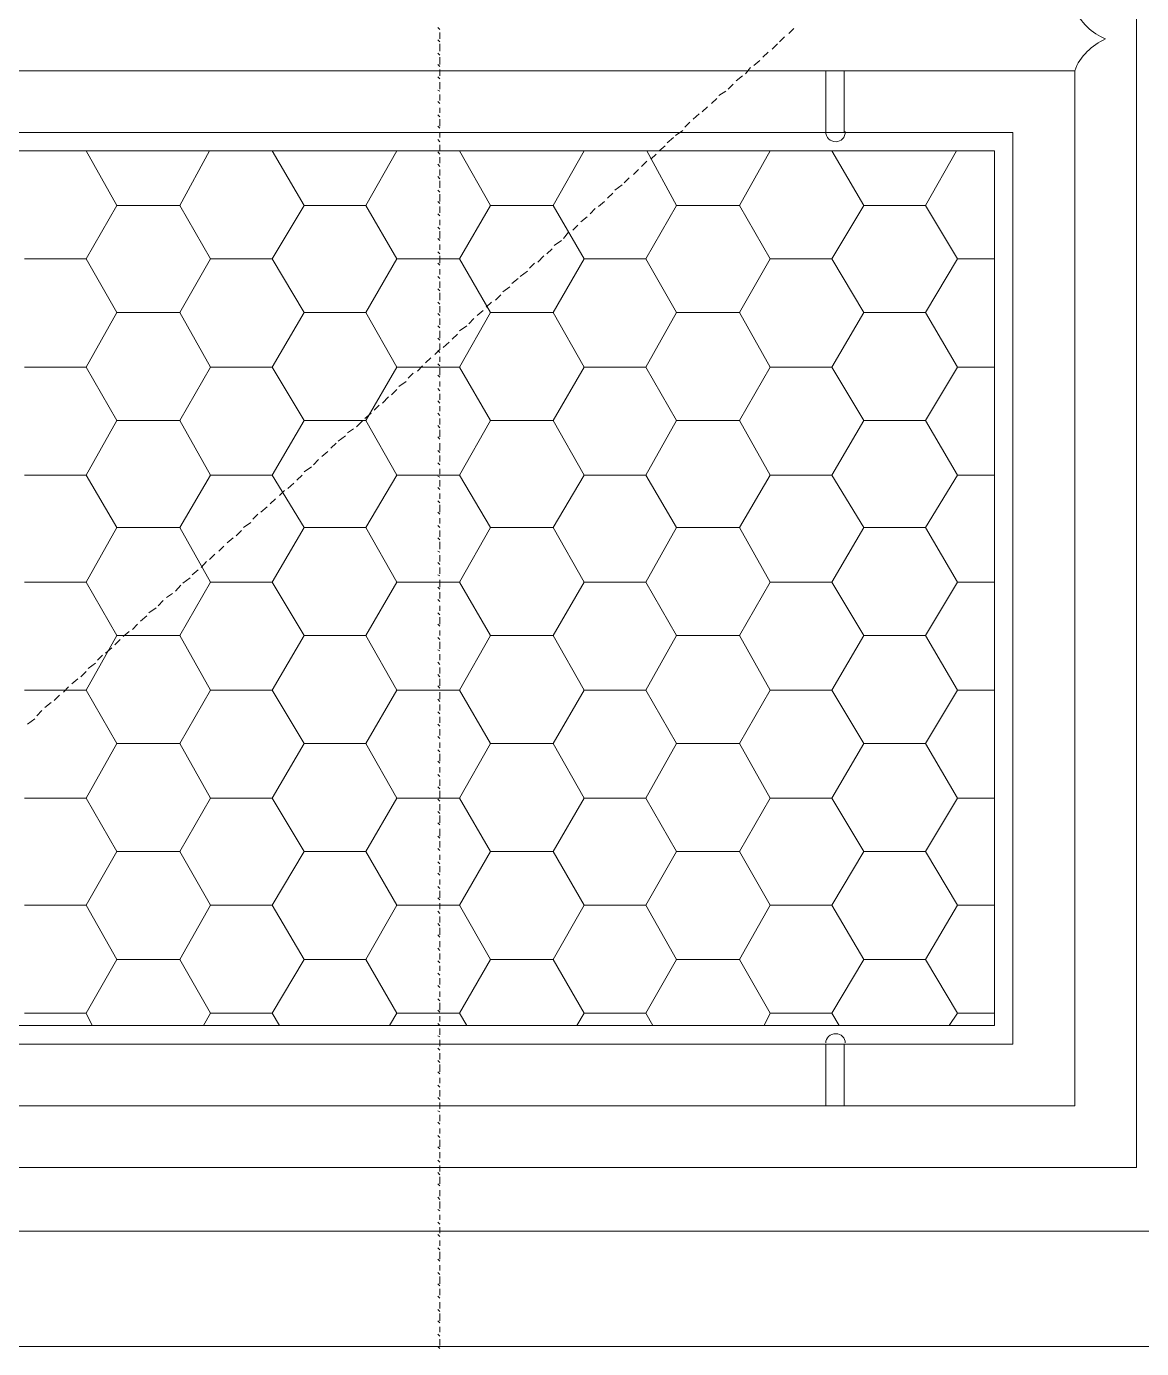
# Model space of a CAD drawing. Header units: millimetres. Extents: x 2928 to 3112, y 1220 to 1280.
# Drawn here: x 3053.568 to 3055.361, y 1263.05 to 1265.176 of the extents above; entities that cross this region are included whole.
import ezdxf

# ---------------------------------------------------------------- set-up
doc = ezdxf.new("R2010")
doc.units = ezdxf.units.MM

msp = doc.modelspace()

# ---------------------------------------------------------------- linework, layer by layer
at = {"color": 7, "linetype": 'Continuous', "lineweight": 5, "true_color": 0x000007}
for points in [[(3055.35302, 1263.34156), (3055.35302, 1268.00581), (3055.35302, 1268.00581)], [(3054.80224, 1265.17253), (3054.79397, 1265.16426), (3054.79397, 1265.16426)], [(3054.78735, 1265.1593), (3054.77908, 1265.15103), (3054.77908, 1265.15103)], [(3054.76089, 1265.13449), (3054.75262, 1265.12622), (3054.75262, 1265.12622)], [(3054.77578, 1265.14772), (3054.76751, 1265.13945), (3054.76751, 1265.13945)], [(3054.73277, 1265.10968), (3054.7245, 1265.09975), (3054.7245, 1265.09975)], [(3054.74766, 1265.12125), (3054.73774, 1265.11298), (3054.73774, 1265.11298)], [(3052.72318, 1265.10471), (3055.25378, 1265.10471), (3055.25378, 1265.10471)], [(3054.71954, 1265.09644), (3054.70962, 1265.08817), (3054.70962, 1265.08817)], [(3054.85351, 1265.00548), (3054.85351, 1265.10471), (3054.88329, 1265.10471)], [(3054.88329, 1265.10471), (3054.88329, 1265.00548), (3054.88329, 1265.00548)], [(3055.25378, 1263.4408), (3055.25378, 1265.10471), (3055.25378, 1265.10471)], [(3054.69308, 1265.07163), (3054.6815, 1265.06502), (3054.6815, 1265.06502)], [(3054.70466, 1265.08321), (3054.69639, 1265.07494), (3054.69639, 1265.07494)], [(3054.66331, 1265.04683), (3054.65504, 1265.03856), (3054.65504, 1265.03856)], [(3054.67819, 1265.06006), (3054.66992, 1265.05179), (3054.66992, 1265.05179)], [(3054.65007, 1265.03525), (3054.64015, 1265.02698), (3054.64015, 1265.02698)], [(3054.62361, 1265.00878), (3054.61203, 1265.00051), (3054.61203, 1265.00051)], [(3054.63519, 1265.02202), (3054.62692, 1265.01375), (3054.62692, 1265.01375)], [(3054.59549, 1264.98397), (3054.58557, 1264.9757), (3054.58557, 1264.9757)], [(3054.60872, 1264.99721), (3054.5988, 1264.98894), (3054.5988, 1264.98894)], [(3054.58061, 1264.97074), (3054.57234, 1264.96247), (3054.57234, 1264.96247)], [(3054.55249, 1264.94593), (3054.54422, 1264.93766), (3054.54422, 1264.93766)], [(3054.56572, 1264.95916), (3054.55745, 1264.95089), (3054.55745, 1264.95089)], [(3054.52602, 1264.92112), (3054.51445, 1264.91285), (3054.51445, 1264.91285)], [(3054.5376, 1264.9327), (3054.52933, 1264.92443), (3054.52933, 1264.92443)], [(3054.51114, 1264.90789), (3054.50287, 1264.89962), (3054.50287, 1264.89962)], [(3054.48302, 1264.88308), (3054.47475, 1264.87481), (3054.47475, 1264.87481)], [(3054.49791, 1264.89466), (3054.48798, 1264.88639), (3054.48798, 1264.88639)], [(3054.4549, 1264.85662), (3054.44663, 1264.84835), (3054.44663, 1264.84835)], [(3054.46979, 1264.86985), (3054.45986, 1264.86158), (3054.45986, 1264.86158)], [(3054.44002, 1264.84504), (3054.43175, 1264.83511), (3054.43175, 1264.83511)], [(3054.41355, 1264.81857), (3054.40528, 1264.8103), (3054.40528, 1264.8103)], [(3054.42844, 1264.83181), (3054.41686, 1264.82354), (3054.41686, 1264.82354)], [(3054.38544, 1264.79542), (3054.37717, 1264.78715), (3054.37717, 1264.78715)], [(3054.40032, 1264.807), (3054.3904, 1264.79707), (3054.3904, 1264.79707)], [(3054.35897, 1264.77061), (3054.34905, 1264.76234), (3054.34905, 1264.76234)], [(3054.37386, 1264.78219), (3054.36228, 1264.77392), (3054.36228, 1264.77392)], [(3054.34574, 1264.75738), (3054.33416, 1264.74911), (3054.33416, 1264.74911)], [(3054.31597, 1264.73257), (3054.3077, 1264.7243), (3054.3077, 1264.7243)], [(3054.33085, 1264.74415), (3054.32258, 1264.73588), (3054.32258, 1264.73588)], [(3054.28785, 1264.7061), (3054.27958, 1264.69783), (3054.27958, 1264.69783)], [(3054.30274, 1264.71934), (3054.29281, 1264.71107), (3054.29281, 1264.71107)], [(3054.27627, 1264.69453), (3054.26469, 1264.68626), (3054.26469, 1264.68626)], [(3054.24815, 1264.66806), (3054.23823, 1264.65979), (3054.23823, 1264.65979)], [(3054.26139, 1264.68129), (3054.25312, 1264.67302), (3054.25312, 1264.67302)], [(3054.21838, 1264.64325), (3054.21011, 1264.63498), (3054.21011, 1264.63498)], [(3054.23327, 1264.65648), (3054.225, 1264.64821), (3054.225, 1264.64821)], [(3054.20515, 1264.63002), (3054.19688, 1264.62175), (3054.19688, 1264.62175)], [(3054.17869, 1264.60521), (3054.16711, 1264.59694), (3054.16711, 1264.59694)], [(3054.19026, 1264.61844), (3054.18199, 1264.61017), (3054.18199, 1264.61017)], [(3054.15057, 1264.5804), (3054.14065, 1264.57048), (3054.14065, 1264.57048)], [(3054.1638, 1264.59198), (3054.15553, 1264.58371), (3054.15553, 1264.58371)], [(3054.13568, 1264.56717), (3054.12741, 1264.5589), (3054.12741, 1264.5589)], [(3054.10922, 1264.54236), (3054.0993, 1264.53243), (3054.0993, 1264.53243)], [(3054.12245, 1264.55394), (3054.11253, 1264.54567), (3054.11253, 1264.54567)], [(3054.0811, 1264.51755), (3054.06952, 1264.50928), (3054.06952, 1264.50928)], [(3054.09433, 1264.52913), (3054.08441, 1264.52251), (3054.08441, 1264.52251)], [(3054.05298, 1264.49274), (3054.04306, 1264.48447), (3054.04306, 1264.48447)], [(3054.06622, 1264.50597), (3054.05795, 1264.4977), (3054.05795, 1264.4977)], [(3054.0381, 1264.47951), (3054.02983, 1264.47124), (3054.02983, 1264.47124)], [(3054.01163, 1264.4547), (3054.00336, 1264.44643), (3054.00336, 1264.44643)], [(3054.02652, 1264.46793), (3054.01494, 1264.45966), (3054.01494, 1264.45966)], [(3053.98352, 1264.42989), (3053.97525, 1264.42162), (3053.97525, 1264.42162)], [(3053.9984, 1264.44147), (3053.98848, 1264.4332), (3053.98848, 1264.4332)], [(3053.96863, 1264.41666), (3053.96036, 1264.40839), (3053.96036, 1264.40839)], [(3053.94051, 1264.39185), (3053.93224, 1264.38358), (3053.93224, 1264.38358)], [(3053.9554, 1264.40342), (3053.94547, 1264.39515), (3053.94547, 1264.39515)], [(3053.91405, 1264.36538), (3053.90578, 1264.35711), (3053.90578, 1264.35711)], [(3053.92893, 1264.37861), (3053.91736, 1264.37034), (3053.91736, 1264.37034)], [(3053.90082, 1264.3538), (3053.89089, 1264.34553), (3053.89089, 1264.34553)], [(3053.87105, 1264.32734), (3053.86278, 1264.31907), (3053.86278, 1264.31907)], [(3053.88593, 1264.34057), (3053.87766, 1264.3323), (3053.87766, 1264.3323)], [(3053.84458, 1264.30253), (3053.83466, 1264.29426), (3053.83466, 1264.29426)], [(3053.85781, 1264.31576), (3053.84954, 1264.30584), (3053.84954, 1264.30584)], [(3053.83135, 1264.2893), (3053.81977, 1264.28103), (3053.81977, 1264.28103)], [(3053.80323, 1264.26449), (3053.79331, 1264.25787), (3053.79331, 1264.25787)], [(3053.81646, 1264.27772), (3053.80819, 1264.2678), (3053.80819, 1264.2678)], [(3053.77677, 1264.24133), (3053.76519, 1264.23306), (3053.76519, 1264.23306)], [(3053.78835, 1264.25291), (3053.78008, 1264.24464), (3053.78008, 1264.24464)], [(3053.76188, 1264.2281), (3053.75196, 1264.21983), (3053.75196, 1264.21983)], [(3053.73376, 1264.20329), (3053.72384, 1264.19502), (3053.72384, 1264.19502)], [(3053.747, 1264.21487), (3053.73873, 1264.2066), (3053.73873, 1264.2066)], [(3053.70565, 1264.17683), (3053.69572, 1264.16856), (3053.69572, 1264.16856)], [(3053.71888, 1264.19006), (3053.71061, 1264.18179), (3053.71061, 1264.18179)], [(3053.67918, 1264.15202), (3053.6676, 1264.14375), (3053.6676, 1264.14375)], [(3053.69076, 1264.16525), (3053.68249, 1264.15698), (3053.68249, 1264.15698)], [(3053.6643, 1264.13879), (3053.65603, 1264.13052), (3053.65603, 1264.13052)], [(3053.63618, 1264.11398), (3053.62791, 1264.10571), (3053.62791, 1264.10571)], [(3053.65106, 1264.12721), (3053.64114, 1264.11894), (3053.64114, 1264.11894)], [(3053.60806, 1264.08917), (3053.59814, 1264.0809), (3053.59814, 1264.0809)], [(3053.62129, 1264.10074), (3053.61302, 1264.09247), (3053.61302, 1264.09247)], [(3053.59318, 1264.07593), (3053.58491, 1264.06766), (3053.58491, 1264.06766)], [(3053.5816, 1264.0627), (3053.57002, 1264.05443), (3053.57002, 1264.05443)], [(3054.85351, 1263.54004), (3054.85351, 1263.4408), (3054.88329, 1263.4408)], [(3054.88329, 1263.4408), (3054.88329, 1263.54004), (3054.88329, 1263.54004)], [(3052.72318, 1263.4408), (3055.25378, 1263.4408), (3055.25378, 1263.4408)], [(3052.72318, 1263.4408), (3055.25378, 1263.4408), (3055.25378, 1263.4408)], [(3052.82407, 1263.4408), (3055.15454, 1263.4408), (3055.15454, 1263.4408)], [(3052.72318, 1263.34156), (3055.35302, 1263.34156), (3055.35302, 1263.34156)]]:
    msp.add_lwpolyline(points, dxfattribs=at)
at = {"color": 7, "linetype": 'Continuous', "lineweight": 20, "true_color": 0x000007}
for points in [[(3054.23327, 1265.17087), (3054.22996, 1265.17418), (3054.22996, 1265.17418)], [(3054.23327, 1265.15103), (3054.22996, 1265.15433), (3054.22996, 1265.15433)], [(3054.23327, 1265.16591), (3054.23327, 1265.15599), (3054.23327, 1265.15599)], [(3054.23327, 1265.12952), (3054.22996, 1265.13283), (3054.22996, 1265.13283)], [(3054.23327, 1265.14772), (3054.23327, 1265.13614), (3054.23327, 1265.13614)], [(3054.23327, 1265.11133), (3054.22996, 1265.11464), (3054.22996, 1265.11464)], [(3054.23327, 1265.12622), (3054.23327, 1265.11464), (3054.23327, 1265.11464)], [(3054.23327, 1265.09148), (3054.22996, 1265.09479), (3054.22996, 1265.09479)], [(3054.23327, 1265.10637), (3054.23327, 1265.09644), (3054.23327, 1265.09644)], [(3054.23327, 1265.07163), (3054.22996, 1265.07329), (3054.22996, 1265.07329)], [(3054.23327, 1265.08652), (3054.23327, 1265.07494), (3054.23327, 1265.07494)], [(3054.23327, 1265.06667), (3054.23327, 1265.05675), (3054.23327, 1265.05675)], [(3054.23327, 1265.05179), (3054.22996, 1265.05509), (3054.22996, 1265.05509)], [(3054.23327, 1265.04517), (3054.23327, 1265.0369), (3054.23327, 1265.0369)], [(3054.23327, 1265.03029), (3054.22996, 1265.03359), (3054.22996, 1265.03359)], [(3054.23327, 1265.02698), (3054.23327, 1265.0154), (3054.23327, 1265.0154)], [(3054.23327, 1265.01209), (3054.22996, 1265.0154), (3054.22996, 1265.0154)], [(3054.23327, 1265.00548), (3054.23327, 1264.99721), (3054.23327, 1264.99721)], [(3054.23327, 1264.99059), (3054.22996, 1264.9939), (3054.22996, 1264.9939)], [(3054.23327, 1264.98563), (3054.23327, 1264.9757), (3054.23327, 1264.9757)], [(3054.23327, 1264.97074), (3054.22996, 1264.97405), (3054.22996, 1264.97405)], [(3054.23327, 1264.96578), (3054.23327, 1264.95586), (3054.23327, 1264.95586)], [(3054.23327, 1264.95089), (3054.22996, 1264.9542), (3054.22996, 1264.9542)], [(3054.23327, 1264.94593), (3054.23327, 1264.93601), (3054.23327, 1264.93601)], [(3054.23327, 1264.93105), (3054.22996, 1264.93435), (3054.22996, 1264.93435)], [(3054.23327, 1264.92774), (3054.23327, 1264.91616), (3054.23327, 1264.91616)], [(3054.23327, 1264.90954), (3054.22996, 1264.91285), (3054.22996, 1264.91285)], [(3054.23327, 1264.90624), (3054.23327, 1264.89466), (3054.23327, 1264.89466)], [(3054.23327, 1264.89135), (3054.22996, 1264.89466), (3054.22996, 1264.89466)], [(3054.23327, 1264.8715), (3054.22996, 1264.87481), (3054.22996, 1264.87481)], [(3054.23327, 1264.88639), (3054.23327, 1264.87646), (3054.23327, 1264.87646)], [(3054.23327, 1264.85), (3054.22996, 1264.85331), (3054.22996, 1264.85331)], [(3054.23327, 1264.86489), (3054.23327, 1264.85662), (3054.23327, 1264.85662)], [(3054.23327, 1264.83181), (3054.22996, 1264.83511), (3054.22996, 1264.83511)], [(3054.23327, 1264.84669), (3054.23327, 1264.83511), (3054.23327, 1264.83511)], [(3054.23327, 1264.8103), (3054.22996, 1264.81361), (3054.22996, 1264.81361)], [(3054.23327, 1264.82519), (3054.23327, 1264.81692), (3054.23327, 1264.81692)], [(3054.23327, 1264.79211), (3054.22996, 1264.79542), (3054.22996, 1264.79542)], [(3054.23327, 1264.807), (3054.23327, 1264.79542), (3054.23327, 1264.79542)], [(3054.23327, 1264.77061), (3054.22996, 1264.77392), (3054.22996, 1264.77392)], [(3054.23327, 1264.78549), (3054.23327, 1264.77722), (3054.23327, 1264.77722)], [(3054.23327, 1264.75076), (3054.22996, 1264.75407), (3054.22996, 1264.75407)], [(3054.23327, 1264.76565), (3054.23327, 1264.75572), (3054.23327, 1264.75572)], [(3054.23327, 1264.74745), (3054.23327, 1264.73588), (3054.23327, 1264.73588)], [(3054.23327, 1264.72926), (3054.22996, 1264.73257), (3054.22996, 1264.73257)], [(3054.23327, 1264.72595), (3054.23327, 1264.71603), (3054.23327, 1264.71603)], [(3054.23327, 1264.71107), (3054.22996, 1264.71437), (3054.22996, 1264.71437)], [(3054.23327, 1264.7061), (3054.23327, 1264.69618), (3054.23327, 1264.69618)], [(3054.23327, 1264.69122), (3054.22996, 1264.69453), (3054.22996, 1264.69453)], [(3054.23327, 1264.68626), (3054.23327, 1264.67468), (3054.23327, 1264.67468)], [(3054.23327, 1264.67137), (3054.22996, 1264.67468), (3054.22996, 1264.67468)], [(3054.23327, 1264.66641), (3054.23327, 1264.65648), (3054.23327, 1264.65648)], [(3054.23327, 1264.65152), (3054.22996, 1264.65483), (3054.22996, 1264.65483)], [(3054.23327, 1264.64491), (3054.23327, 1264.63664), (3054.23327, 1264.63664)], [(3054.23327, 1264.63002), (3054.22996, 1264.63333), (3054.22996, 1264.63333)], [(3054.23327, 1264.62671), (3054.23327, 1264.61513), (3054.23327, 1264.61513)], [(3054.23327, 1264.61183), (3054.22996, 1264.61513), (3054.22996, 1264.61513)], [(3054.23327, 1264.60521), (3054.23327, 1264.59694), (3054.23327, 1264.59694)], [(3054.23327, 1264.59032), (3054.22996, 1264.59363), (3054.22996, 1264.59363)], [(3054.23327, 1264.58536), (3054.23327, 1264.57544), (3054.23327, 1264.57544)], [(3054.23327, 1264.57048), (3054.22996, 1264.57378), (3054.22996, 1264.57378)], [(3054.23327, 1264.56551), (3054.23327, 1264.55724), (3054.23327, 1264.55724)], [(3054.23327, 1264.55063), (3054.22996, 1264.55394), (3054.22996, 1264.55394)], [(3054.23327, 1264.54567), (3054.23327, 1264.53574), (3054.23327, 1264.53574)], [(3054.23327, 1264.53078), (3054.22996, 1264.53409), (3054.22996, 1264.53409)], [(3054.23327, 1264.51259), (3054.22996, 1264.51589), (3054.22996, 1264.51589)], [(3054.23327, 1264.52747), (3054.23327, 1264.51589), (3054.23327, 1264.51589)], [(3054.23327, 1264.49108), (3054.22996, 1264.49439), (3054.22996, 1264.49439)], [(3054.23327, 1264.50597), (3054.23327, 1264.49439), (3054.23327, 1264.49439)], [(3054.23327, 1264.47124), (3054.22996, 1264.47455), (3054.22996, 1264.47455)], [(3054.23327, 1264.48612), (3054.23327, 1264.4762), (3054.23327, 1264.4762)], [(3054.23327, 1264.45139), (3054.22996, 1264.45304), (3054.22996, 1264.45304)], [(3054.23327, 1264.46462), (3054.23327, 1264.45635), (3054.23327, 1264.45635)], [(3054.23327, 1264.43154), (3054.22996, 1264.43485), (3054.22996, 1264.43485)], [(3054.23327, 1264.44643), (3054.23327, 1264.4365), (3054.23327, 1264.4365)], [(3054.23327, 1264.41004), (3054.22996, 1264.41335), (3054.22996, 1264.41335)], [(3054.23327, 1264.42493), (3054.23327, 1264.41666), (3054.23327, 1264.41666)], [(3054.23327, 1264.39185), (3054.22996, 1264.39515), (3054.22996, 1264.39515)], [(3054.23327, 1264.40673), (3054.23327, 1264.39515), (3054.23327, 1264.39515)], [(3054.23327, 1264.37034), (3054.22996, 1264.37365), (3054.22996, 1264.37365)], [(3054.23327, 1264.38523), (3054.23327, 1264.37696), (3054.23327, 1264.37696)], [(3054.23327, 1264.36538), (3054.23327, 1264.35546), (3054.23327, 1264.35546)], [(3054.23327, 1264.3505), (3054.22996, 1264.3538), (3054.22996, 1264.3538)], [(3054.23327, 1264.34719), (3054.23327, 1264.33561), (3054.23327, 1264.33561)], [(3054.23327, 1264.33065), (3054.22996, 1264.3323), (3054.22996, 1264.3323)], [(3054.23327, 1264.32569), (3054.23327, 1264.31576), (3054.23327, 1264.31576)], [(3054.23327, 1264.3108), (3054.22996, 1264.31411), (3054.22996, 1264.31411)], [(3054.23327, 1264.30584), (3054.23327, 1264.29591), (3054.23327, 1264.29591)], [(3054.23327, 1264.29261), (3054.22996, 1264.29426), (3054.22996, 1264.29426)], [(3054.23327, 1264.28599), (3054.23327, 1264.27441), (3054.23327, 1264.27441)], [(3054.23327, 1264.2711), (3054.22996, 1264.27441), (3054.22996, 1264.27441)], [(3054.23327, 1264.26614), (3054.23327, 1264.25622), (3054.23327, 1264.25622)], [(3054.23327, 1264.25126), (3054.22996, 1264.25456), (3054.22996, 1264.25456)], [(3054.23327, 1264.24464), (3054.23327, 1264.23637), (3054.23327, 1264.23637)], [(3054.23327, 1264.22975), (3054.22996, 1264.23306), (3054.22996, 1264.23306)], [(3054.23327, 1264.22645), (3054.23327, 1264.21487), (3054.23327, 1264.21487)], [(3054.23327, 1264.21156), (3054.22996, 1264.21487), (3054.22996, 1264.21487)], [(3054.23327, 1264.20494), (3054.23327, 1264.19667), (3054.23327, 1264.19667)], [(3054.23327, 1264.19006), (3054.22996, 1264.19337), (3054.22996, 1264.19337)], [(3054.23327, 1264.17187), (3054.22996, 1264.17352), (3054.22996, 1264.17352)], [(3054.23327, 1264.18675), (3054.23327, 1264.17517), (3054.23327, 1264.17517)], [(3054.23327, 1264.15036), (3054.22996, 1264.15367), (3054.22996, 1264.15367)], [(3054.23327, 1264.1669), (3054.23327, 1264.15698), (3054.23327, 1264.15698)], [(3054.23327, 1264.13052), (3054.22996, 1264.13382), (3054.22996, 1264.13382)], [(3054.23327, 1264.1454), (3054.23327, 1264.13548), (3054.23327, 1264.13548)], [(3054.23327, 1264.11232), (3054.22996, 1264.11563), (3054.22996, 1264.11563)], [(3054.23327, 1264.12721), (3054.23327, 1264.11563), (3054.23327, 1264.11563)], [(3054.23327, 1264.09082), (3054.22996, 1264.09413), (3054.22996, 1264.09413)], [(3054.23327, 1264.10571), (3054.23327, 1264.09413), (3054.23327, 1264.09413)], [(3054.23327, 1264.07097), (3054.22996, 1264.07428), (3054.22996, 1264.07428)], [(3054.23327, 1264.08586), (3054.23327, 1264.07593), (3054.23327, 1264.07593)], [(3054.23327, 1264.05112), (3054.22996, 1264.05443), (3054.22996, 1264.05443)], [(3054.23327, 1264.06601), (3054.23327, 1264.05609), (3054.23327, 1264.05609)], [(3054.23327, 1264.04616), (3054.23327, 1264.03624), (3054.23327, 1264.03624)], [(3054.23327, 1264.03128), (3054.22996, 1264.03458), (3054.22996, 1264.03458)], [(3054.23327, 1264.02466), (3054.23327, 1264.01639), (3054.23327, 1264.01639)], [(3054.23327, 1264.00977), (3054.22996, 1264.01308), (3054.22996, 1264.01308)], [(3054.23327, 1264.00647), (3054.23327, 1263.99489), (3054.23327, 1263.99489)], [(3054.23327, 1263.99158), (3054.22996, 1263.99489), (3054.22996, 1263.99489)], [(3054.23327, 1263.98496), (3054.23327, 1263.97669), (3054.23327, 1263.97669)], [(3054.23327, 1263.97008), (3054.22996, 1263.97339), (3054.22996, 1263.97339)], [(3054.23327, 1263.96512), (3054.23327, 1263.95519), (3054.23327, 1263.95519)], [(3054.23327, 1263.95023), (3054.22996, 1263.95354), (3054.22996, 1263.95354)], [(3054.23327, 1263.94692), (3054.23327, 1263.93534), (3054.23327, 1263.93534)], [(3054.23327, 1263.93038), (3054.22996, 1263.93369), (3054.22996, 1263.93369)], [(3054.23327, 1263.92542), (3054.23327, 1263.9155), (3054.23327, 1263.9155)], [(3054.23327, 1263.91054), (3054.22996, 1263.91384), (3054.22996, 1263.91384)], [(3054.23327, 1263.90723), (3054.23327, 1263.89565), (3054.23327, 1263.89565)], [(3054.23327, 1263.89234), (3054.22996, 1263.89565), (3054.22996, 1263.89565)], [(3054.23327, 1263.88573), (3054.23327, 1263.87415), (3054.23327, 1263.87415)], [(3054.23327, 1263.87084), (3054.22996, 1263.87415), (3054.22996, 1263.87415)], [(3054.23327, 1263.85099), (3054.22996, 1263.8543), (3054.22996, 1263.8543)], [(3054.23327, 1263.86588), (3054.23327, 1263.85595), (3054.23327, 1263.85595)], [(3054.23327, 1263.84438), (3054.23327, 1263.83611), (3054.23327, 1263.83611)], [(3054.23327, 1263.82949), (3054.22996, 1263.8328), (3054.22996, 1263.8328)], [(3054.23327, 1263.8113), (3054.22996, 1263.8146), (3054.22996, 1263.8146)], [(3054.23327, 1263.82618), (3054.23327, 1263.81626), (3054.23327, 1263.81626)], [(3054.23327, 1263.78979), (3054.22996, 1263.7931), (3054.22996, 1263.7931)], [(3054.23327, 1263.80468), (3054.23327, 1263.79641), (3054.23327, 1263.79641)], [(3054.23327, 1263.7716), (3054.22996, 1263.77491), (3054.22996, 1263.77491)], [(3054.23327, 1263.78649), (3054.23327, 1263.77491), (3054.23327, 1263.77491)], [(3054.23327, 1263.7501), (3054.22996, 1263.75341), (3054.22996, 1263.75341)], [(3054.23327, 1263.76664), (3054.23327, 1263.75671), (3054.23327, 1263.75671)], [(3054.23327, 1263.73025), (3054.22996, 1263.73356), (3054.22996, 1263.73356)], [(3054.23327, 1263.74514), (3054.23327, 1263.73521), (3054.23327, 1263.73521)], [(3054.23327, 1263.72694), (3054.23327, 1263.71536), (3054.23327, 1263.71536)], [(3054.23327, 1263.71206), (3054.22996, 1263.71536), (3054.22996, 1263.71536)], [(3054.23327, 1263.69055), (3054.22996, 1263.69386), (3054.22996, 1263.69386)], [(3054.23327, 1263.70544), (3054.23327, 1263.69552), (3054.23327, 1263.69552)], [(3054.23327, 1263.68559), (3054.23327, 1263.67567), (3054.23327, 1263.67567)], [(3054.23327, 1263.67071), (3054.22996, 1263.67401), (3054.22996, 1263.67401)], [(3054.23327, 1263.66574), (3054.23327, 1263.65747), (3054.23327, 1263.65747)], [(3054.23327, 1263.65086), (3054.22996, 1263.65417), (3054.22996, 1263.65417)], [(3054.23327, 1263.6459), (3054.23327, 1263.63597), (3054.23327, 1263.63597)], [(3054.23327, 1263.63101), (3054.22996, 1263.63432), (3054.22996, 1263.63432)], [(3054.23327, 1263.6244), (3054.23327, 1263.61613), (3054.23327, 1263.61613)], [(3054.23327, 1263.60951), (3054.22996, 1263.61282), (3054.22996, 1263.61282)], [(3054.23327, 1263.6062), (3054.23327, 1263.59462), (3054.23327, 1263.59462)], [(3054.23327, 1263.59132), (3054.22996, 1263.59462), (3054.22996, 1263.59462)], [(3054.23327, 1263.5847), (3054.23327, 1263.57643), (3054.23327, 1263.57643)], [(3054.23327, 1263.56981), (3054.22996, 1263.57312), (3054.22996, 1263.57312)], [(3054.23327, 1263.56485), (3054.23327, 1263.55493), (3054.23327, 1263.55493)], [(3054.23327, 1263.55162), (3054.22996, 1263.55327), (3054.22996, 1263.55327)], [(3054.23327, 1263.54666), (3054.23327, 1263.53673), (3054.23327, 1263.53673)], [(3054.23327, 1263.53012), (3054.22996, 1263.53343), (3054.22996, 1263.53343)], [(3054.23327, 1263.52516), (3054.23327, 1263.51523), (3054.23327, 1263.51523)], [(3054.23327, 1263.51027), (3054.22996, 1263.51358), (3054.22996, 1263.51358)], [(3054.23327, 1263.49208), (3054.22996, 1263.49538), (3054.22996, 1263.49538)], [(3054.23327, 1263.50696), (3054.23327, 1263.49538), (3054.23327, 1263.49538)], [(3054.23327, 1263.47057), (3054.22996, 1263.47388), (3054.22996, 1263.47388)], [(3054.23327, 1263.48546), (3054.23327, 1263.47719), (3054.23327, 1263.47719)], [(3054.23327, 1263.45073), (3054.22996, 1263.45403), (3054.22996, 1263.45403)], [(3054.23327, 1263.46561), (3054.23327, 1263.45569), (3054.23327, 1263.45569)], [(3054.23327, 1263.43088), (3054.22996, 1263.43253), (3054.22996, 1263.43253)], [(3054.23327, 1263.44576), (3054.23327, 1263.43584), (3054.23327, 1263.43584)], [(3054.23327, 1263.41103), (3054.22996, 1263.41434), (3054.22996, 1263.41434)], [(3054.23327, 1263.42592), (3054.23327, 1263.41599), (3054.23327, 1263.41599)], [(3054.23327, 1263.38953), (3054.22996, 1263.39284), (3054.22996, 1263.39284)], [(3054.23327, 1263.40441), (3054.23327, 1263.39614), (3054.23327, 1263.39614)], [(3054.23327, 1263.37133), (3054.22996, 1263.37464), (3054.22996, 1263.37464)], [(3054.23327, 1263.38622), (3054.23327, 1263.37464), (3054.23327, 1263.37464)], [(3054.23327, 1263.36637), (3054.23327, 1263.35645), (3054.23327, 1263.35645)], [(3054.23327, 1263.34983), (3054.22996, 1263.35314), (3054.22996, 1263.35314)], [(3054.23327, 1263.34487), (3054.23327, 1263.33495), (3054.23327, 1263.33495)], [(3054.23327, 1263.32999), (3054.22996, 1263.33329), (3054.22996, 1263.33329)], [(3054.23327, 1263.32668), (3054.23327, 1263.3151), (3054.23327, 1263.3151)], [(3054.23327, 1263.31179), (3054.22996, 1263.3151), (3054.22996, 1263.3151)], [(3054.23327, 1263.30518), (3054.23327, 1263.29525), (3054.23327, 1263.29525)], [(3054.23327, 1263.29029), (3054.22996, 1263.2936), (3054.22996, 1263.2936)], [(3054.23327, 1263.28698), (3054.23327, 1263.2754), (3054.23327, 1263.2754)], [(3054.23327, 1263.2721), (3054.22996, 1263.27375), (3054.22996, 1263.27375)], [(3054.23327, 1263.26548), (3054.23327, 1263.25721), (3054.23327, 1263.25721)], [(3051.75559, 1263.23902), (3062.94813, 1263.23902), (3062.94813, 1263.23902)], [(3054.23327, 1263.25059), (3054.22996, 1263.2539), (3054.22996, 1263.2539)], [(3054.23327, 1263.24563), (3054.23327, 1263.23571), (3054.23327, 1263.23571)], [(3054.23327, 1263.23075), (3054.22996, 1263.23405), (3054.22996, 1263.23405)], [(3054.23327, 1263.22413), (3054.23327, 1263.21586), (3054.23327, 1263.21586)], [(3054.23327, 1263.20924), (3054.22996, 1263.21255), (3054.22996, 1263.21255)], [(3054.23327, 1263.20594), (3054.23327, 1263.19436), (3054.23327, 1263.19436)], [(3054.23327, 1263.19105), (3054.22996, 1263.19436), (3054.22996, 1263.19436)], [(3054.23327, 1263.18443), (3054.23327, 1263.17616), (3054.23327, 1263.17616)], [(3054.23327, 1263.16955), (3054.22996, 1263.17286), (3054.22996, 1263.17286)], [(3054.23327, 1263.15135), (3054.22996, 1263.15466), (3054.22996, 1263.15466)], [(3054.23327, 1263.16624), (3054.23327, 1263.15466), (3054.23327, 1263.15466)], [(3054.23327, 1263.13151), (3054.22996, 1263.13481), (3054.22996, 1263.13481)], [(3054.23327, 1263.14639), (3054.23327, 1263.13647), (3054.23327, 1263.13647)], [(3054.23327, 1263.11), (3054.22996, 1263.11331), (3054.22996, 1263.11331)], [(3054.23327, 1263.12489), (3054.23327, 1263.11497), (3054.23327, 1263.11497)], [(3054.23327, 1263.09181), (3054.22996, 1263.09512), (3054.22996, 1263.09512)], [(3054.23327, 1263.1067), (3054.23327, 1263.09512), (3054.23327, 1263.09512)], [(3054.23327, 1263.07031), (3054.22996, 1263.07362), (3054.22996, 1263.07362)], [(3054.23327, 1263.08519), (3054.23327, 1263.07692), (3054.23327, 1263.07692)], [(3062.94813, 1263.05377), (3051.75559, 1263.05377), (3051.75559, 1263.05377)], [(3054.23327, 1263.05046), (3054.22996, 1263.05377), (3054.22996, 1263.05377)], [(3054.23327, 1263.06535), (3054.23327, 1263.05542), (3054.23327, 1263.05542)]]:
    msp.add_lwpolyline(points, dxfattribs=at)
at = {"color": 7, "linetype": 'Continuous', "lineweight": 5, "true_color": 0x000007}
for points in [[(3052.82407, 1263.54004), (3055.15454, 1263.54004), (3055.15454, 1265.00548), (3052.82407, 1265.00548)], [(3052.85219, 1263.56981), (3055.12477, 1263.56981), (3055.12477, 1264.9757), (3052.85219, 1264.9757)]]:
    msp.add_lwpolyline(points, close=True, dxfattribs=at)
at = {"color": 9, "linetype": 'Continuous', "lineweight": 13, "true_color": 0xbababa}
for points in [[(3053.71392, 1264.88804), (3053.6643, 1264.9757), (3053.6643, 1264.9757)], [(3053.81481, 1264.88804), (3053.86278, 1264.9757), (3053.86278, 1264.9757)], [(3054.01494, 1264.88804), (3053.96367, 1264.9757), (3053.96367, 1264.9757)], [(3054.11418, 1264.88804), (3054.1638, 1264.9757), (3054.1638, 1264.9757)], [(3054.31431, 1264.88804), (3054.26469, 1264.9757), (3054.26469, 1264.9757)], [(3054.41521, 1264.88804), (3054.46483, 1264.9757), (3054.46483, 1264.9757)], [(3054.61369, 1264.88804), (3054.56572, 1264.9757), (3054.56572, 1264.9757)], [(3054.71458, 1264.88804), (3054.7642, 1264.9757), (3054.7642, 1264.9757)], [(3054.91471, 1264.88804), (3054.86344, 1264.9757), (3054.86344, 1264.9757)], [(3055.01395, 1264.88804), (3055.06357, 1264.9757), (3055.06357, 1264.9757)], [(3053.6643, 1264.80203), (3053.71392, 1264.88804), (3053.71392, 1264.88804)], [(3053.71392, 1264.88804), (3053.81481, 1264.88804), (3053.81481, 1264.88804)], [(3053.86443, 1264.80203), (3053.81481, 1264.88804), (3053.81481, 1264.88804)], [(3053.96367, 1264.80203), (3054.01494, 1264.88804), (3054.01494, 1264.88804)], [(3054.01494, 1264.88804), (3054.11418, 1264.88804), (3054.11418, 1264.88804)], [(3054.1638, 1264.80203), (3054.11418, 1264.88804), (3054.11418, 1264.88804)], [(3054.26469, 1264.80203), (3054.31431, 1264.88804), (3054.31431, 1264.88804)], [(3054.31431, 1264.88804), (3054.41521, 1264.88804), (3054.41521, 1264.88804)], [(3054.46483, 1264.80203), (3054.41521, 1264.88804), (3054.41521, 1264.88804)], [(3054.56407, 1264.80203), (3054.61369, 1264.88804), (3054.61369, 1264.88804)], [(3054.61369, 1264.88804), (3054.71458, 1264.88804), (3054.71458, 1264.88804)], [(3054.7642, 1264.80203), (3054.71458, 1264.88804), (3054.71458, 1264.88804)], [(3054.86344, 1264.80203), (3054.91471, 1264.88804), (3054.91471, 1264.88804)], [(3054.91471, 1264.88804), (3055.01395, 1264.88804), (3055.01395, 1264.88804)], [(3055.06522, 1264.80203), (3055.01395, 1264.88804), (3055.01395, 1264.88804)], [(3053.56506, 1264.80203), (3053.6643, 1264.80203), (3053.6643, 1264.80203)], [(3053.71392, 1264.71603), (3053.6643, 1264.80203), (3053.6643, 1264.80203)], [(3053.81481, 1264.71603), (3053.86443, 1264.80203), (3053.86443, 1264.80203)], [(3053.86443, 1264.80203), (3053.96367, 1264.80203), (3053.96367, 1264.80203)], [(3054.01494, 1264.71603), (3053.96367, 1264.80203), (3053.96367, 1264.80203)], [(3054.11418, 1264.71603), (3054.1638, 1264.80203), (3054.1638, 1264.80203)], [(3054.1638, 1264.80203), (3054.26469, 1264.80203), (3054.26469, 1264.80203)], [(3054.31431, 1264.71603), (3054.26469, 1264.80203), (3054.26469, 1264.80203)], [(3054.41521, 1264.71603), (3054.46483, 1264.80203), (3054.46483, 1264.80203)], [(3054.46483, 1264.80203), (3054.56407, 1264.80203), (3054.56407, 1264.80203)], [(3054.61369, 1264.71603), (3054.56407, 1264.80203), (3054.56407, 1264.80203)], [(3054.71458, 1264.71603), (3054.7642, 1264.80203), (3054.7642, 1264.80203)], [(3054.7642, 1264.80203), (3054.86344, 1264.80203), (3054.86344, 1264.80203)], [(3054.91471, 1264.71603), (3054.86344, 1264.80203), (3054.86344, 1264.80203)], [(3055.01395, 1264.71603), (3055.06522, 1264.80203), (3055.06522, 1264.80203)], [(3055.06522, 1264.80203), (3055.12477, 1264.80203), (3055.12477, 1264.80203)], [(3053.6643, 1264.62837), (3053.71392, 1264.71603), (3053.71392, 1264.71603)], [(3053.71392, 1264.71603), (3053.81481, 1264.71603), (3053.81481, 1264.71603)], [(3053.86443, 1264.62837), (3053.81481, 1264.71603), (3053.81481, 1264.71603)], [(3053.96367, 1264.62837), (3054.01494, 1264.71603), (3054.01494, 1264.71603)], [(3054.01494, 1264.71603), (3054.11418, 1264.71603), (3054.11418, 1264.71603)], [(3054.1638, 1264.62837), (3054.11418, 1264.71603), (3054.11418, 1264.71603)], [(3054.26469, 1264.62837), (3054.31431, 1264.71603), (3054.31431, 1264.71603)], [(3054.31431, 1264.71603), (3054.41521, 1264.71603), (3054.41521, 1264.71603)], [(3054.46483, 1264.62837), (3054.41521, 1264.71603), (3054.41521, 1264.71603)], [(3054.56407, 1264.62837), (3054.61369, 1264.71603), (3054.61369, 1264.71603)], [(3054.61369, 1264.71603), (3054.71458, 1264.71603), (3054.71458, 1264.71603)], [(3054.7642, 1264.62837), (3054.71458, 1264.71603), (3054.71458, 1264.71603)], [(3054.86344, 1264.62837), (3054.91471, 1264.71603), (3054.91471, 1264.71603)], [(3054.91471, 1264.71603), (3055.01395, 1264.71603), (3055.01395, 1264.71603)], [(3055.06522, 1264.62837), (3055.01395, 1264.71603), (3055.01395, 1264.71603)], [(3053.56506, 1264.62837), (3053.6643, 1264.62837), (3053.6643, 1264.62837)], [(3053.71392, 1264.54236), (3053.6643, 1264.62837), (3053.6643, 1264.62837)], [(3053.81481, 1264.54236), (3053.86443, 1264.62837), (3053.86443, 1264.62837)], [(3053.86443, 1264.62837), (3053.96367, 1264.62837), (3053.96367, 1264.62837)], [(3054.01494, 1264.54236), (3053.96367, 1264.62837), (3053.96367, 1264.62837)], [(3054.11418, 1264.54236), (3054.1638, 1264.62837), (3054.1638, 1264.62837)], [(3054.1638, 1264.62837), (3054.26469, 1264.62837), (3054.26469, 1264.62837)], [(3054.31431, 1264.54236), (3054.26469, 1264.62837), (3054.26469, 1264.62837)], [(3054.41521, 1264.54236), (3054.46483, 1264.62837), (3054.46483, 1264.62837)], [(3054.46483, 1264.62837), (3054.56407, 1264.62837), (3054.56407, 1264.62837)], [(3054.61369, 1264.54236), (3054.56407, 1264.62837), (3054.56407, 1264.62837)], [(3054.71458, 1264.54236), (3054.7642, 1264.62837), (3054.7642, 1264.62837)], [(3054.7642, 1264.62837), (3054.86344, 1264.62837), (3054.86344, 1264.62837)], [(3054.91471, 1264.54236), (3054.86344, 1264.62837), (3054.86344, 1264.62837)], [(3055.01395, 1264.54236), (3055.06522, 1264.62837), (3055.06522, 1264.62837)], [(3055.06522, 1264.62837), (3055.12477, 1264.62837), (3055.12477, 1264.62837)], [(3053.6643, 1264.4547), (3053.71392, 1264.54236), (3053.71392, 1264.54236)], [(3053.71392, 1264.54236), (3053.81481, 1264.54236), (3053.81481, 1264.54236)], [(3053.86443, 1264.4547), (3053.81481, 1264.54236), (3053.81481, 1264.54236)], [(3053.96367, 1264.4547), (3054.01494, 1264.54236), (3054.01494, 1264.54236)], [(3054.01494, 1264.54236), (3054.11418, 1264.54236), (3054.11418, 1264.54236)], [(3054.1638, 1264.4547), (3054.11418, 1264.54236), (3054.11418, 1264.54236)], [(3054.26469, 1264.4547), (3054.31431, 1264.54236), (3054.31431, 1264.54236)], [(3054.31431, 1264.54236), (3054.41521, 1264.54236), (3054.41521, 1264.54236)], [(3054.46483, 1264.4547), (3054.41521, 1264.54236), (3054.41521, 1264.54236)], [(3054.56407, 1264.4547), (3054.61369, 1264.54236), (3054.61369, 1264.54236)], [(3054.61369, 1264.54236), (3054.71458, 1264.54236), (3054.71458, 1264.54236)], [(3054.7642, 1264.4547), (3054.71458, 1264.54236), (3054.71458, 1264.54236)], [(3054.86344, 1264.4547), (3054.91471, 1264.54236), (3054.91471, 1264.54236)], [(3054.91471, 1264.54236), (3055.01395, 1264.54236), (3055.01395, 1264.54236)], [(3055.06522, 1264.4547), (3055.01395, 1264.54236), (3055.01395, 1264.54236)], [(3053.56506, 1264.4547), (3053.6643, 1264.4547), (3053.6643, 1264.4547)], [(3053.71392, 1264.37034), (3053.6643, 1264.4547), (3053.6643, 1264.4547)], [(3053.81481, 1264.37034), (3053.86443, 1264.4547), (3053.86443, 1264.4547)], [(3053.86443, 1264.4547), (3053.96367, 1264.4547), (3053.96367, 1264.4547)], [(3054.01494, 1264.37034), (3053.96367, 1264.4547), (3053.96367, 1264.4547)], [(3054.11418, 1264.37034), (3054.1638, 1264.4547), (3054.1638, 1264.4547)], [(3054.1638, 1264.4547), (3054.26469, 1264.4547), (3054.26469, 1264.4547)], [(3054.31431, 1264.37034), (3054.26469, 1264.4547), (3054.26469, 1264.4547)], [(3054.41521, 1264.37034), (3054.46483, 1264.4547), (3054.46483, 1264.4547)], [(3054.46483, 1264.4547), (3054.56407, 1264.4547), (3054.56407, 1264.4547)], [(3054.61369, 1264.37034), (3054.56407, 1264.4547), (3054.56407, 1264.4547)], [(3054.71458, 1264.37034), (3054.7642, 1264.4547), (3054.7642, 1264.4547)], [(3054.7642, 1264.4547), (3054.86344, 1264.4547), (3054.86344, 1264.4547)], [(3054.91471, 1264.37034), (3054.86344, 1264.4547), (3054.86344, 1264.4547)], [(3055.01395, 1264.37034), (3055.06522, 1264.4547), (3055.06522, 1264.4547)], [(3055.06522, 1264.4547), (3055.12477, 1264.4547), (3055.12477, 1264.4547)], [(3053.6643, 1264.28268), (3053.71392, 1264.37034), (3053.71392, 1264.37034)], [(3053.71392, 1264.37034), (3053.81481, 1264.37034), (3053.81481, 1264.37034)], [(3053.86443, 1264.28268), (3053.81481, 1264.37034), (3053.81481, 1264.37034)], [(3053.96367, 1264.28268), (3054.01494, 1264.37034), (3054.01494, 1264.37034)], [(3054.01494, 1264.37034), (3054.11418, 1264.37034), (3054.11418, 1264.37034)], [(3054.1638, 1264.28268), (3054.11418, 1264.37034), (3054.11418, 1264.37034)], [(3054.26469, 1264.28268), (3054.31431, 1264.37034), (3054.31431, 1264.37034)], [(3054.31431, 1264.37034), (3054.41521, 1264.37034), (3054.41521, 1264.37034)], [(3054.46483, 1264.28268), (3054.41521, 1264.37034), (3054.41521, 1264.37034)], [(3054.56407, 1264.28268), (3054.61369, 1264.37034), (3054.61369, 1264.37034)], [(3054.61369, 1264.37034), (3054.71458, 1264.37034), (3054.71458, 1264.37034)], [(3054.7642, 1264.28268), (3054.71458, 1264.37034), (3054.71458, 1264.37034)], [(3054.86344, 1264.28268), (3054.91471, 1264.37034), (3054.91471, 1264.37034)], [(3054.91471, 1264.37034), (3055.01395, 1264.37034), (3055.01395, 1264.37034)], [(3055.06522, 1264.28268), (3055.01395, 1264.37034), (3055.01395, 1264.37034)], [(3053.56506, 1264.28268), (3053.6643, 1264.28268), (3053.6643, 1264.28268)], [(3053.71392, 1264.19667), (3053.6643, 1264.28268), (3053.6643, 1264.28268)], [(3053.81481, 1264.19667), (3053.86443, 1264.28268), (3053.86443, 1264.28268)], [(3053.86443, 1264.28268), (3053.96367, 1264.28268), (3053.96367, 1264.28268)], [(3054.01494, 1264.19667), (3053.96367, 1264.28268), (3053.96367, 1264.28268)], [(3054.11418, 1264.19667), (3054.1638, 1264.28268), (3054.1638, 1264.28268)], [(3054.1638, 1264.28268), (3054.26469, 1264.28268), (3054.26469, 1264.28268)], [(3054.31431, 1264.19667), (3054.26469, 1264.28268), (3054.26469, 1264.28268)], [(3054.41521, 1264.19667), (3054.46483, 1264.28268), (3054.46483, 1264.28268)], [(3054.46483, 1264.28268), (3054.56407, 1264.28268), (3054.56407, 1264.28268)], [(3054.61369, 1264.19667), (3054.56407, 1264.28268), (3054.56407, 1264.28268)], [(3054.71458, 1264.19667), (3054.7642, 1264.28268), (3054.7642, 1264.28268)], [(3054.7642, 1264.28268), (3054.86344, 1264.28268), (3054.86344, 1264.28268)], [(3054.91471, 1264.19667), (3054.86344, 1264.28268), (3054.86344, 1264.28268)], [(3055.01395, 1264.19667), (3055.06522, 1264.28268), (3055.06522, 1264.28268)], [(3055.06522, 1264.28268), (3055.12477, 1264.28268), (3055.12477, 1264.28268)], [(3053.6643, 1264.10901), (3053.71392, 1264.19667), (3053.71392, 1264.19667)], [(3053.71392, 1264.19667), (3053.81481, 1264.19667), (3053.81481, 1264.19667)], [(3053.86443, 1264.10901), (3053.81481, 1264.19667), (3053.81481, 1264.19667)], [(3053.96367, 1264.10901), (3054.01494, 1264.19667), (3054.01494, 1264.19667)], [(3054.01494, 1264.19667), (3054.11418, 1264.19667), (3054.11418, 1264.19667)], [(3054.1638, 1264.10901), (3054.11418, 1264.19667), (3054.11418, 1264.19667)], [(3054.26469, 1264.10901), (3054.31431, 1264.19667), (3054.31431, 1264.19667)], [(3054.31431, 1264.19667), (3054.41521, 1264.19667), (3054.41521, 1264.19667)], [(3054.46483, 1264.10901), (3054.41521, 1264.19667), (3054.41521, 1264.19667)], [(3054.56407, 1264.10901), (3054.61369, 1264.19667), (3054.61369, 1264.19667)], [(3054.61369, 1264.19667), (3054.71458, 1264.19667), (3054.71458, 1264.19667)], [(3054.7642, 1264.10901), (3054.71458, 1264.19667), (3054.71458, 1264.19667)], [(3054.86344, 1264.10901), (3054.91471, 1264.19667), (3054.91471, 1264.19667)], [(3054.91471, 1264.19667), (3055.01395, 1264.19667), (3055.01395, 1264.19667)], [(3055.06522, 1264.10901), (3055.01395, 1264.19667), (3055.01395, 1264.19667)], [(3053.56506, 1264.10901), (3053.6643, 1264.10901), (3053.6643, 1264.10901)], [(3053.71392, 1264.02301), (3053.6643, 1264.10901), (3053.6643, 1264.10901)], [(3053.81481, 1264.02301), (3053.86443, 1264.10901), (3053.86443, 1264.10901)], [(3053.86443, 1264.10901), (3053.96367, 1264.10901), (3053.96367, 1264.10901)], [(3054.01494, 1264.02301), (3053.96367, 1264.10901), (3053.96367, 1264.10901)], [(3054.11418, 1264.02301), (3054.1638, 1264.10901), (3054.1638, 1264.10901)], [(3054.1638, 1264.10901), (3054.26469, 1264.10901), (3054.26469, 1264.10901)], [(3054.31431, 1264.02301), (3054.26469, 1264.10901), (3054.26469, 1264.10901)], [(3054.41521, 1264.02301), (3054.46483, 1264.10901), (3054.46483, 1264.10901)], [(3054.46483, 1264.10901), (3054.56407, 1264.10901), (3054.56407, 1264.10901)], [(3054.61369, 1264.02301), (3054.56407, 1264.10901), (3054.56407, 1264.10901)], [(3054.71458, 1264.02301), (3054.7642, 1264.10901), (3054.7642, 1264.10901)], [(3054.7642, 1264.10901), (3054.86344, 1264.10901), (3054.86344, 1264.10901)], [(3054.91471, 1264.02301), (3054.86344, 1264.10901), (3054.86344, 1264.10901)], [(3055.01395, 1264.02301), (3055.06522, 1264.10901), (3055.06522, 1264.10901)], [(3055.06522, 1264.10901), (3055.12477, 1264.10901), (3055.12477, 1264.10901)], [(3053.6643, 1263.93534), (3053.71392, 1264.02301), (3053.71392, 1264.02301)], [(3053.71392, 1264.02301), (3053.81481, 1264.02301), (3053.81481, 1264.02301)], [(3053.86443, 1263.93534), (3053.81481, 1264.02301), (3053.81481, 1264.02301)], [(3053.96367, 1263.93534), (3054.01494, 1264.02301), (3054.01494, 1264.02301)], [(3054.01494, 1264.02301), (3054.11418, 1264.02301), (3054.11418, 1264.02301)], [(3054.1638, 1263.93534), (3054.11418, 1264.02301), (3054.11418, 1264.02301)], [(3054.26469, 1263.93534), (3054.31431, 1264.02301), (3054.31431, 1264.02301)], [(3054.31431, 1264.02301), (3054.41521, 1264.02301), (3054.41521, 1264.02301)], [(3054.46483, 1263.93534), (3054.41521, 1264.02301), (3054.41521, 1264.02301)], [(3054.56407, 1263.93534), (3054.61369, 1264.02301), (3054.61369, 1264.02301)], [(3054.61369, 1264.02301), (3054.71458, 1264.02301), (3054.71458, 1264.02301)], [(3054.7642, 1263.93534), (3054.71458, 1264.02301), (3054.71458, 1264.02301)], [(3054.86344, 1263.93534), (3054.91471, 1264.02301), (3054.91471, 1264.02301)], [(3054.91471, 1264.02301), (3055.01395, 1264.02301), (3055.01395, 1264.02301)], [(3055.06522, 1263.93534), (3055.01395, 1264.02301), (3055.01395, 1264.02301)], [(3053.56506, 1263.93534), (3053.6643, 1263.93534), (3053.6643, 1263.93534)], [(3053.71392, 1263.84934), (3053.6643, 1263.93534), (3053.6643, 1263.93534)], [(3053.81481, 1263.84934), (3053.86443, 1263.93534), (3053.86443, 1263.93534)], [(3053.86443, 1263.93534), (3053.96367, 1263.93534), (3053.96367, 1263.93534)], [(3054.01494, 1263.84934), (3053.96367, 1263.93534), (3053.96367, 1263.93534)], [(3054.11418, 1263.84934), (3054.1638, 1263.93534), (3054.1638, 1263.93534)], [(3054.1638, 1263.93534), (3054.26469, 1263.93534), (3054.26469, 1263.93534)], [(3054.31431, 1263.84934), (3054.26469, 1263.93534), (3054.26469, 1263.93534)], [(3054.41521, 1263.84934), (3054.46483, 1263.93534), (3054.46483, 1263.93534)], [(3054.46483, 1263.93534), (3054.56407, 1263.93534), (3054.56407, 1263.93534)], [(3054.61369, 1263.84934), (3054.56407, 1263.93534), (3054.56407, 1263.93534)], [(3054.71458, 1263.84934), (3054.7642, 1263.93534), (3054.7642, 1263.93534)], [(3054.7642, 1263.93534), (3054.86344, 1263.93534), (3054.86344, 1263.93534)], [(3054.91471, 1263.84934), (3054.86344, 1263.93534), (3054.86344, 1263.93534)], [(3055.01395, 1263.84934), (3055.06522, 1263.93534), (3055.06522, 1263.93534)], [(3055.06522, 1263.93534), (3055.12477, 1263.93534), (3055.12477, 1263.93534)], [(3053.6643, 1263.76333), (3053.71392, 1263.84934), (3053.71392, 1263.84934)], [(3053.71392, 1263.84934), (3053.81481, 1263.84934), (3053.81481, 1263.84934)], [(3053.86443, 1263.76333), (3053.81481, 1263.84934), (3053.81481, 1263.84934)], [(3053.96367, 1263.76333), (3054.01494, 1263.84934), (3054.01494, 1263.84934)], [(3054.01494, 1263.84934), (3054.11418, 1263.84934), (3054.11418, 1263.84934)], [(3054.1638, 1263.76333), (3054.11418, 1263.84934), (3054.11418, 1263.84934)], [(3054.26469, 1263.76333), (3054.31431, 1263.84934), (3054.31431, 1263.84934)], [(3054.31431, 1263.84934), (3054.41521, 1263.84934), (3054.41521, 1263.84934)], [(3054.46483, 1263.76333), (3054.41521, 1263.84934), (3054.41521, 1263.84934)], [(3054.56407, 1263.76333), (3054.61369, 1263.84934), (3054.61369, 1263.84934)], [(3054.61369, 1263.84934), (3054.71458, 1263.84934), (3054.71458, 1263.84934)], [(3054.7642, 1263.76333), (3054.71458, 1263.84934), (3054.71458, 1263.84934)], [(3054.86344, 1263.76333), (3054.91471, 1263.84934), (3054.91471, 1263.84934)], [(3054.91471, 1263.84934), (3055.01395, 1263.84934), (3055.01395, 1263.84934)], [(3055.06522, 1263.76333), (3055.01395, 1263.84934), (3055.01395, 1263.84934)], [(3053.56506, 1263.76333), (3053.6643, 1263.76333), (3053.6643, 1263.76333)], [(3053.71392, 1263.67567), (3053.6643, 1263.76333), (3053.6643, 1263.76333)], [(3053.81481, 1263.67567), (3053.86443, 1263.76333), (3053.86443, 1263.76333)], [(3053.86443, 1263.76333), (3053.96367, 1263.76333), (3053.96367, 1263.76333)], [(3054.01494, 1263.67567), (3053.96367, 1263.76333), (3053.96367, 1263.76333)], [(3054.11418, 1263.67567), (3054.1638, 1263.76333), (3054.1638, 1263.76333)], [(3054.1638, 1263.76333), (3054.26469, 1263.76333), (3054.26469, 1263.76333)], [(3054.31431, 1263.67567), (3054.26469, 1263.76333), (3054.26469, 1263.76333)], [(3054.41521, 1263.67567), (3054.46483, 1263.76333), (3054.46483, 1263.76333)], [(3054.46483, 1263.76333), (3054.56407, 1263.76333), (3054.56407, 1263.76333)], [(3054.61369, 1263.67567), (3054.56407, 1263.76333), (3054.56407, 1263.76333)], [(3054.71458, 1263.67567), (3054.7642, 1263.76333), (3054.7642, 1263.76333)], [(3054.7642, 1263.76333), (3054.86344, 1263.76333), (3054.86344, 1263.76333)], [(3054.91471, 1263.67567), (3054.86344, 1263.76333), (3054.86344, 1263.76333)], [(3055.01395, 1263.67567), (3055.06522, 1263.76333), (3055.06522, 1263.76333)], [(3055.06522, 1263.76333), (3055.12477, 1263.76333), (3055.12477, 1263.76333)], [(3053.6643, 1263.58966), (3053.71392, 1263.67567), (3053.71392, 1263.67567)], [(3053.71392, 1263.67567), (3053.81481, 1263.67567), (3053.81481, 1263.67567)], [(3053.86443, 1263.58966), (3053.81481, 1263.67567), (3053.81481, 1263.67567)], [(3053.96367, 1263.58966), (3054.01494, 1263.67567), (3054.01494, 1263.67567)], [(3054.01494, 1263.67567), (3054.11418, 1263.67567), (3054.11418, 1263.67567)], [(3054.1638, 1263.58966), (3054.11418, 1263.67567), (3054.11418, 1263.67567)], [(3054.26469, 1263.58966), (3054.31431, 1263.67567), (3054.31431, 1263.67567)], [(3054.31431, 1263.67567), (3054.41521, 1263.67567), (3054.41521, 1263.67567)], [(3054.46483, 1263.58966), (3054.41521, 1263.67567), (3054.41521, 1263.67567)], [(3054.56407, 1263.58966), (3054.61369, 1263.67567), (3054.61369, 1263.67567)], [(3054.61369, 1263.67567), (3054.71458, 1263.67567), (3054.71458, 1263.67567)], [(3054.7642, 1263.58966), (3054.71458, 1263.67567), (3054.71458, 1263.67567)], [(3054.86344, 1263.58966), (3054.91471, 1263.67567), (3054.91471, 1263.67567)], [(3054.91471, 1263.67567), (3055.01395, 1263.67567), (3055.01395, 1263.67567)], [(3055.06522, 1263.58966), (3055.01395, 1263.67567), (3055.01395, 1263.67567)], [(3053.56506, 1263.58966), (3053.6643, 1263.58966), (3053.6643, 1263.58966)], [(3053.67422, 1263.56981), (3053.6643, 1263.58966), (3053.6643, 1263.58966)], [(3053.85285, 1263.56981), (3053.86443, 1263.58966), (3053.86443, 1263.58966)], [(3053.86443, 1263.58966), (3053.96367, 1263.58966), (3053.96367, 1263.58966)], [(3053.97525, 1263.56981), (3053.96367, 1263.58966), (3053.96367, 1263.58966)], [(3054.15222, 1263.56981), (3054.1638, 1263.58966), (3054.1638, 1263.58966)], [(3054.1638, 1263.58966), (3054.26469, 1263.58966), (3054.26469, 1263.58966)], [(3054.27627, 1263.56981), (3054.26469, 1263.58966), (3054.26469, 1263.58966)], [(3054.45325, 1263.56981), (3054.46483, 1263.58966), (3054.46483, 1263.58966)], [(3054.46483, 1263.58966), (3054.56407, 1263.58966), (3054.56407, 1263.58966)], [(3054.57564, 1263.56981), (3054.56407, 1263.58966), (3054.56407, 1263.58966)], [(3054.75427, 1263.56981), (3054.7642, 1263.58966), (3054.7642, 1263.58966)], [(3054.7642, 1263.58966), (3054.86344, 1263.58966), (3054.86344, 1263.58966)], [(3054.87502, 1263.56981), (3054.86344, 1263.58966), (3054.86344, 1263.58966)], [(3055.05199, 1263.56981), (3055.06522, 1263.58966), (3055.06522, 1263.58966)], [(3055.06522, 1263.58966), (3055.12477, 1263.58966), (3055.12477, 1263.58966)]]:
    msp.add_lwpolyline(points, dxfattribs=at)
at = {"color": 7, "linetype": 'Continuous', "lineweight": 5, "true_color": 0x000007}
for points in [[(3055.25378, 1265.20561), (3055.26205, 1265.18245), (3055.2819, 1265.16426), (3055.3034, 1265.15599)], [(3055.3034, 1265.15599), (3055.2819, 1265.14606), (3055.26205, 1265.12787), (3055.25378, 1265.10471)]]:
    msp.add_open_spline(points, degree=3, dxfattribs=at)
for points in [[(3054.85351, 1265.00713), (3054.85351, 1264.99721), (3054.86013, 1264.99059), (3054.87005, 1264.99059), (3054.87005, 1264.99059), (3054.87832, 1264.99059), (3054.88494, 1264.99721), (3054.88494, 1265.00713)], [(3054.88494, 1263.5417), (3054.88494, 1263.54997), (3054.87832, 1263.55658), (3054.87005, 1263.55658), (3054.87005, 1263.55658), (3054.86013, 1263.55658), (3054.85351, 1263.54997), (3054.85351, 1263.5417)]]:
    msp.add_open_spline(points, degree=3, knots=[0, 0, 0, 0, 0.125, 0.125, 0.125, 0.125001, 1, 1, 1, 1], dxfattribs=at)

doc.saveas('drawing.dxf')
